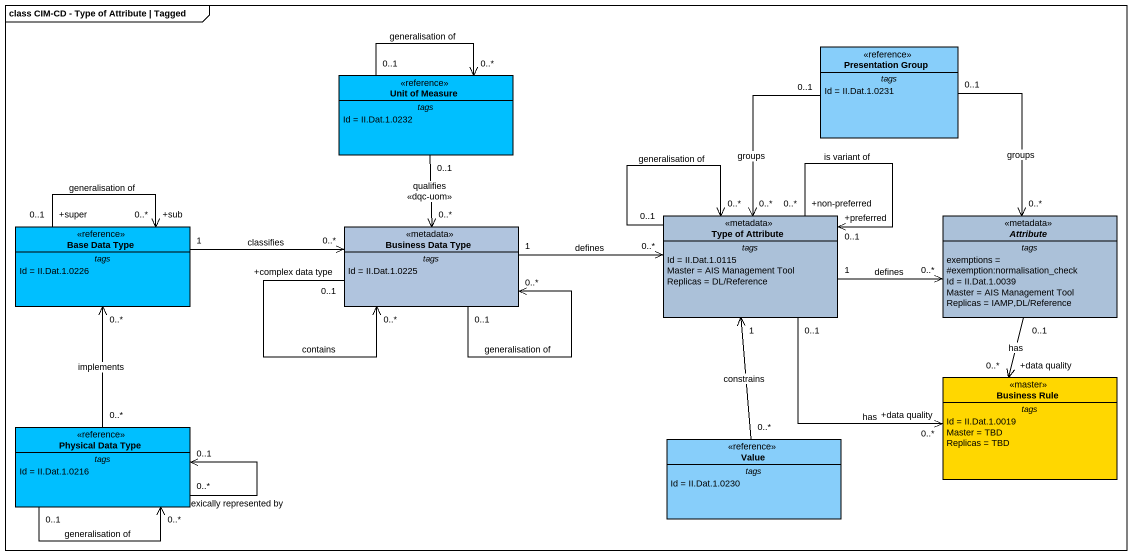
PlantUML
@startuml
mainframe class CIM-CD - Type of Attribute | Tagged
hide circle
hide empty members
class "Presentation Group" as Presentation_Group <<reference>> #87CEFA {
  -- tags --
  Id = II.Dat.1.0231
}
class "Unit of Measure" as Unit_of_Measure <<reference>> #00BFFF {
  -- tags --
  Id = II.Dat.1.0232
}
class "Base Data Type" as Base_Data_Type <<reference>> #00BFFF {
  -- tags --
  Id = II.Dat.1.0226
}
class "Business Data Type" as Business_Data_Type <<metadata>> #B0C4DE {
  -- tags --
  Id = II.Dat.1.0225
}
class "Type of Attribute" as Type_of_Attribute <<metadata>> #ABC1D9 {
  -- tags --
  Id = II.Dat.1.0115
  Master = AIS Management Tool
  Replicas = DL/Reference
}
abstract class Attribute <<metadata>> #ABC1D9 {
  -- tags --
  exemptions = #exemption:normalisation_check
  Id = II.Dat.1.0039
  Master = AIS Management Tool
  Replicas = IAMP,DL/Reference
}
class "Business Rule" as Business_Rule <<master>> #FFD700 {
  -- tags --
  Id = II.Dat.1.0019
  Master = TBD
  Replicas = TBD
}
class "Physical Data Type" as Physical_Data_Type <<reference>> #00BFFF {
  -- tags --
  Id = II.Dat.1.0216
}
class Value <<reference>> #87CEFA {
  -- tags --
  Id = II.Dat.1.0230
}
Presentation_Group "0..1" --> "0..*" Type_of_Attribute : groups
Presentation_Group "0..1" --> "0..*" Attribute : groups
Unit_of_Measure "0..*" <-- "0..1" Unit_of_Measure : generalisation of
Unit_of_Measure "0..1" --> "0..*" Business_Data_Type : qualifies\n<<dqc-uom>>
Base_Data_Type "+sub\n0..*" <-- "+super\n0..1" Base_Data_Type : generalisation of
Base_Data_Type "1" -right-> "0..*" Business_Data_Type : classifies
Business_Data_Type "0..1" --> "0..*" Business_Data_Type : generalisation of
Business_Data_Type "+complex data type\n0..1" --> "0..*" Business_Data_Type : contains
Business_Data_Type "1" -right-> "0..*" Type_of_Attribute : defines
Type_of_Attribute "+preferred\n0..1" <-- "+non-preferred\n0..*" Type_of_Attribute : is variant of
Type_of_Attribute "0..*" <-- "0..1" Type_of_Attribute : generalisation of
Type_of_Attribute "1" -right-> "0..*" Attribute : defines
Type_of_Attribute "1" <-- "0..*" Value : constrains
Business_Rule "+data quality\n0..*" <-left- "0..1" Type_of_Attribute : has
Business_Rule "+data quality\n0..*" <-up- "0..1" Attribute : has
Physical_Data_Type "0..*" -up-> "0..*" Base_Data_Type : implements
Physical_Data_Type "0..1" --> "0..*" Physical_Data_Type : generalisation of
Physical_Data_Type "0..*" --> "0..1" Physical_Data_Type : lexically represented by
@enduml
